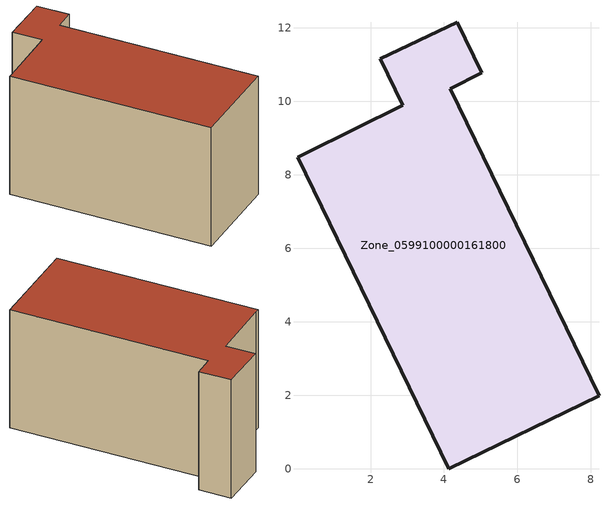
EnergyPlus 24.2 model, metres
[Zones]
Zone_0599100000161800
 floor ground (C_G): 2.88,9.9 2.27,11.16 4.36,12.15 5.02,10.78 4.17,10.35 8.22,1.99 4.13,0 0.01,8.47 0.23,8.58 z0
 wall outside (C_F): 5.02,10.78 4.36,12.15 2.27,11.16 2.88,9.9 0.23,8.58 0.01,8.47 4.13,0 8.22,1.99 4.17,10.35 5.02,10.78 z0:5.86
 roof outside (C_R): 0.01,8.47 4.13,0 8.22,1.99 4.17,10.35 5.02,10.78 4.36,12.15 2.27,11.16 2.88,9.9 0.23,8.58 z5.86
[BUILDING]
Pand.0599100000161800: North Axis=0; Terrain=City; Loads Convergence Tolerance Value=0.04; Temperature Convergence Tolerance Value=0.4; Solar Distribution=FullExterior; Maximum Number of Warmup Days=25; Minimum Number of Warmup Days=1
[Site:Location]
Rotterdam.The.Hague.AP_ZH_NLD Design_Conditions: Latitude=51.96; Longitude=4.45; Time Zone=1; Elevation=-4.5
[SITE:GROUNDTEMPERATURE:BUILDINGSURFACE]
18, 18, 18, 18, 18, 18, 18, 18, 18, 18, 18, 18
[MATERIAL] Thermal Absorptance=0.9; Solar Absorptance=0.7; Visible Absorptance=0.7
Name | Roughness | Thickness | Conductivity | Density | Specific Heat
G.TI.1946-1964 | MediumSmooth | 0.15 | 1 | 540 | 1210
F.TI.1946-1964 | Rough | 0.3 | 0.857143 | 1920 | 840
R.TI.1946-1964 | MediumRough | 0.2 | 0.277778 | 1500 | 1000
[CONSTRUCTION]
C_G: G.TI.1946-1964
C_F: F.TI.1946-1964
C_R: R.TI.1946-1964
[ZONE]
Zone_0599100000161800: Type=1; Multiplier=1; Ceiling Height=Autocalculate; Volume=Autocalculate; Floor Area=autocalculate; Part of Total Floor Area=Yes
[ZONEINFILTRATION:DESIGNFLOWRATE]
Infil_Zone_0599100000161800: Zone or ZoneList or Space or SpaceList=Zone_0599100000161800; Schedule=AlwaysOn; Design Flow Rate Calculation Method=Flow/Area; Flow Rate per Floor Area=0.003; Constant Term Coefficient=1; Temperature Term Coefficient=0; Velocity Term Coefficient=0; Velocity Squared Term Coefficient=0
[HVACTEMPLATE:ZONE:IDEALLOADSAIRSYSTEM]
Zone_0599100000161800: Maximum Heating Supply Air Temperature=50; Minimum Cooling Supply Air Temperature=13; Maximum Heating Supply Air Humidity Ratio=0.0156; Minimum Cooling Supply Air Humidity Ratio=0.0077; Heating Limit=NoLimit; Cooling Limit=NoLimit; Dehumidification Control Type=ConstantSensibleHeatRatio; Cooling Sensible Heat Ratio=0.7; Dehumidification Setpoint=60; Humidification Control Type=None; Humidification Setpoint=30; Outdoor Air Method=None; Outdoor Air Flow Rate per Person=0.00944; Outdoor Air Flow Rate per Zone Floor Area=0; Outdoor Air Flow Rate per Zone=0; Demand Controlled Ventilation Type=None; Outdoor Air Economizer Type=NoEconomizer; Heat Recovery Type=None; Sensible Heat Recovery Effectiveness=0.7; Latent Heat Recovery Effectiveness=0.65
[ZONECONTROL:THERMOSTAT]
ThermostatControl_Zone_0599100000161800: Zone or ZoneList=Zone_0599100000161800; Control Type Schedule=DualSetpointControlType; Control 1=Thermostat_Zone_0599100000161800; Temperature Difference Between Cutout And Setpoint=0
[THERMOSTATSETPOINT:DUALSETPOINT]
Thermostat_Zone_0599100000161800: Heating Setpoint Temperature Schedule=HeatingSetpoint_Zone_0599100000161800; Cooling Setpoint Temperature Schedule=CoolingSetpoint_Zone_0599100000161800
[SCHEDULE:COMPACT]
HeatingSetpoint_Zone_0599100000161800: Through: 12/31, For: AllDays, Until: 24:00, 21
CoolingSetpoint_Zone_0599100000161800: Through: 12/31, For: AllDays, Until: 24:00, 24
DualSetpointControlType: Through: 12/31, For: AllDays, Until: 24:00, 4
AlwaysOn: Through: 12/31, For: AllDays, Until: 24:00, 1
